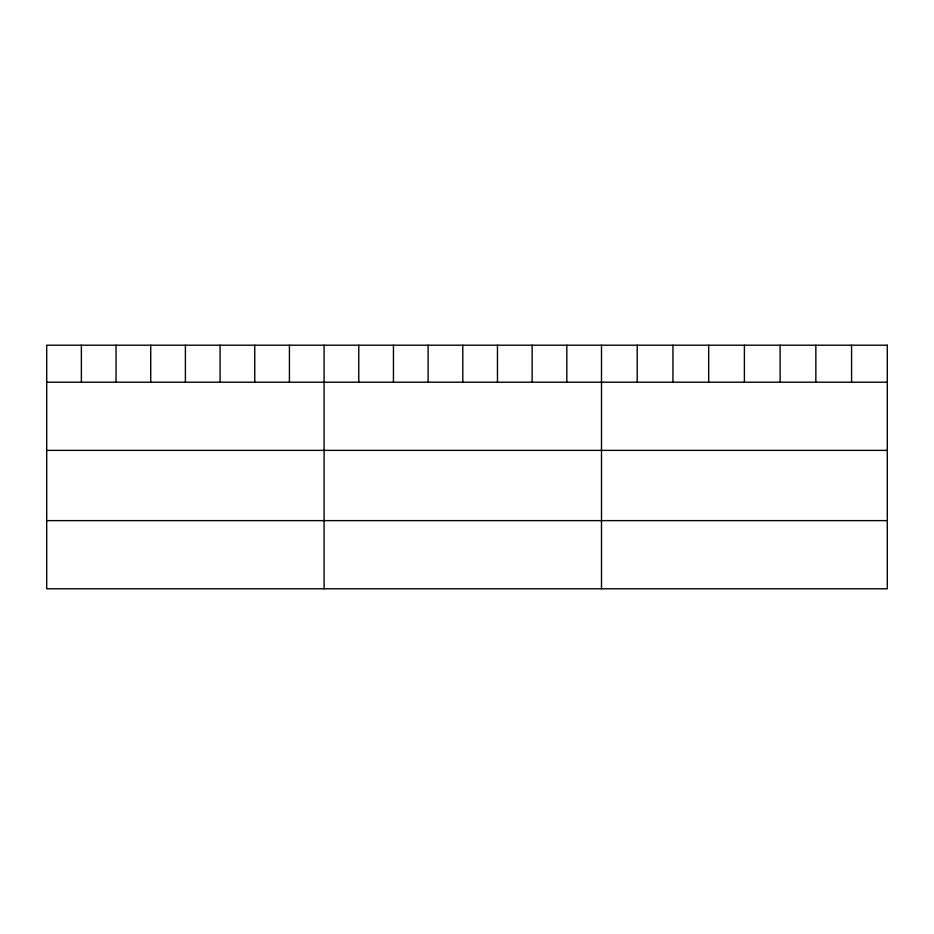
<?xml version="1.0" encoding="UTF-8"?>
<svg xmlns="http://www.w3.org/2000/svg" width="934" height="934" viewBox="0 0 934 934"><rect width="100%" height="100%" fill="white"/><g stroke="black" fill="none" stroke-linecap="round" stroke-linejoin="round"><path stroke-width="1.4" d="M46.7 382.204L887.3 382.204M46.7 450.375L887.3 450.375M46.7 520.623L887.3 520.623M851.574 345.206L851.574 382.204M815.849 345.206L815.849 382.204M780.124 345.206L780.124 382.204M744.398 345.206L744.398 382.204M708.673 345.206L708.673 382.204M672.947 345.206L672.947 382.204M637.221 345.206L637.221 382.204M601.496 345.206L601.496 588.794M566.821 345.206L566.821 382.204M532.147 345.206L532.147 382.204M497.472 345.206L497.472 382.204M462.797 345.206L462.797 382.204M428.122 345.206L428.122 382.204M393.447 345.206L393.447 382.204M358.773 345.206L358.773 382.204M324.098 345.206L324.098 588.794M289.423 345.206L289.423 382.204M254.748 345.206L254.748 382.204M220.074 345.206L220.074 382.204M185.399 345.206L185.399 382.204M150.724 345.206L150.724 382.204M116.05 345.206L116.05 382.204M81.375 345.206L81.375 382.204M887.3 345.206L46.7 345.206L46.7 588.794L887.3 588.794L887.3 345.206"/></g></svg>
